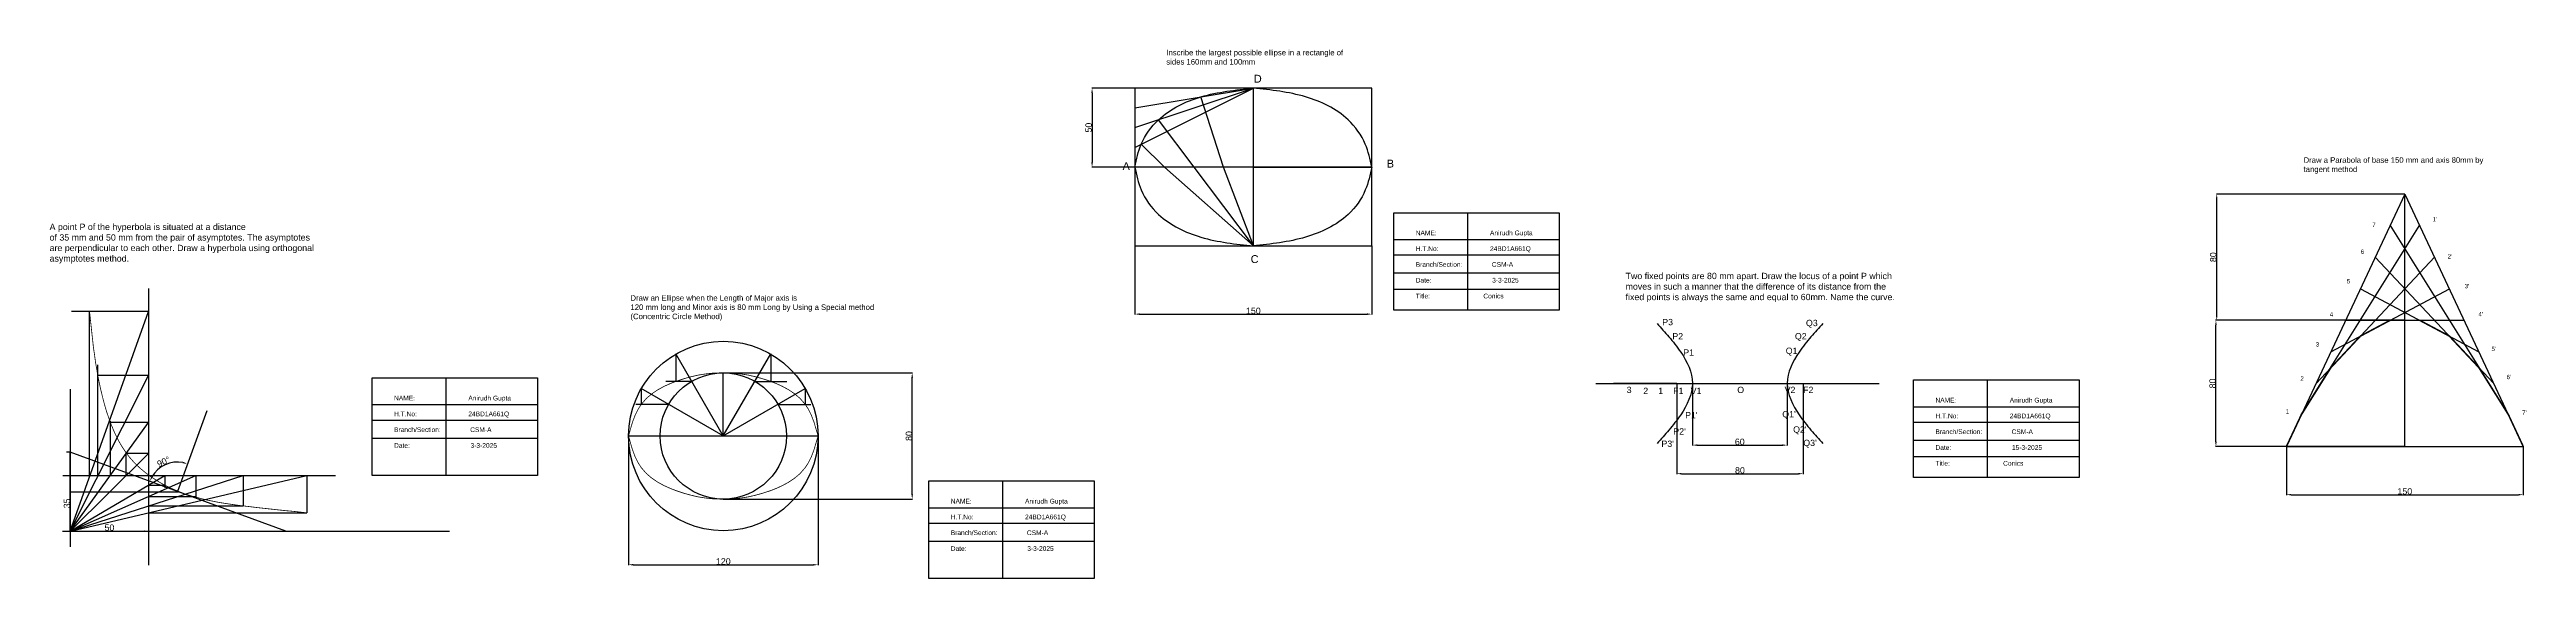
# Model space of a CAD drawing. Header units: millimetres. Extents: x 59 to 3156, y 4 to 466.
# Drawn here: x 59 to 1627, y 4 to 339 of the extents above; entities that cross this region are included whole.
import ezdxf

# ---------------------------------------------------------------- set-up
doc = ezdxf.new("R2010")
doc.units = ezdxf.units.MM
doc.header["$MEASUREMENT"] = 0
doc.header["$PDMODE"] = 1
doc.styles.get("Standard").update_dxf_attribs({"font": 'arial.ttf'})
doc.dimstyles.get("Standard").update_dxf_attribs({"dimtxt": 4, "dimasz": 3, "dimexe": 0.18, "dimexo": 0.0625, "dimgap": 0.09, "dimtad": 1, "dimdec": 0, "dimzin": 0, "dimdsep": 46, "dimtxsty": 'Standard', "dimcen": 0.09, "dimclrd": 6, "dimclre": 4, "dimadec": 0, "dimazin": 0, "dimtfac": 1, "dimtdec": 0, "dimtofl": 0, "dimtmove": 0, "dimatfit": 3, "dimfxl": 1, "dimtolj": 1, "dimtzin": 0, "dimarcsym": 1})

# ---------------------------------------------------------------- blocks, each defined once
blk = doc.blocks.new('*D1')
at = {"color": 4, "lineweight": -2, "transparency": 16777216}
for p, q in [((71.8, 33.9), (71.8, 34)), ((121.4, 33.9), (121.4, 34))]:
    blk.add_line(p, q, dxfattribs=at)
at = {"color": 6, "lineweight": -2, "transparency": 16777216}
blk.add_line((74.8, 33.8), (118.4, 33.8), dxfattribs=at)
at = {"color": 6, "transparency": 16777216}
for points in [[(74.8, 34.3), (74.8, 33.3), (71.8, 33.8)], [(118.4, 34.3), (118.4, 33.3), (121.4, 33.8)]]:
    blk.add_solid(points, dxfattribs=at)
at = {"layer": 'Defpoints', "color": 0, "transparency": 16777216}
for p in [(71.8, 33.8), (121.4, 33.8), (121.4, 33.8)]:
    blk.add_point(p, dxfattribs=at)
at = {"color": 0, "transparency": 16777216, "insert": (96.6, 36), "char_height": 4, "attachment_point": 5}
blk.add_mtext('\\A1;50', dxfattribs=at)
blk = doc.blocks.new('*D2')
at = {"color": 6, "lineweight": -2, "transparency": 16777216}
blk.add_line((71.8, 36.8), (71.8, 66), dxfattribs=at)
at = {"color": 4, "lineweight": -2, "transparency": 16777216}
for p, q in [((71.9, 69), (72, 69)), ((71.9, 33.8), (72, 33.8))]:
    blk.add_line(p, q, dxfattribs=at)
at = {"color": 6, "transparency": 16777216}
for points in [[(71.3, 66), (72.3, 66), (71.8, 69)], [(71.3, 36.8), (72.3, 36.8), (71.8, 33.8)]]:
    blk.add_solid(points, dxfattribs=at)
at = {"layer": 'Defpoints', "color": 0, "transparency": 16777216}
for p in [(71.8, 69), (71.8, 69), (71.8, 33.8)]:
    blk.add_point(p, dxfattribs=at)
at = {"color": 0, "transparency": 16777216, "insert": (69.7, 51.4), "char_height": 4, "attachment_point": 5, "rotation": 90}
blk.add_mtext('\\A1;35', dxfattribs=at)
blk = doc.blocks.new('*D3')
at = {"color": 4, "lineweight": -2, "transparency": 16777216}
for p, q in [((425.3, 94), (425.3, 12.3)), ((545.3, 94), (545.3, 12.3))]:
    blk.add_line(p, q, dxfattribs=at)
at = {"color": 6, "lineweight": -2, "transparency": 16777216}
blk.add_line((428.3, 12.5), (542.3, 12.5), dxfattribs=at)
at = {"color": 6, "transparency": 16777216}
for points in [[(428.3, 13), (428.3, 12), (425.3, 12.5)], [(542.3, 13), (542.3, 12), (545.3, 12.5)]]:
    blk.add_solid(points, dxfattribs=at)
at = {"layer": 'Defpoints', "color": 0, "transparency": 16777216}
for p in [(425.3, 94.1), (545.3, 94.1), (545.3, 12.5)]:
    blk.add_point(p, dxfattribs=at)
at = {"color": 0, "transparency": 16777216, "insert": (485.3, 14.6), "char_height": 4, "attachment_point": 5}
blk.add_mtext('\\A1;120', dxfattribs=at)
blk = doc.blocks.new('*D4')
at = {"color": 4, "lineweight": -2, "transparency": 16777216}
for p, q in [((485.3, 134.1), (605.1, 134.1)), ((485.3, 54.1), (605.1, 54.1))]:
    blk.add_line(p, q, dxfattribs=at)
at = {"color": 6, "lineweight": -2, "transparency": 16777216}
blk.add_line((604.9, 57.1), (604.9, 131.1), dxfattribs=at)
at = {"color": 6, "transparency": 16777216}
for points in [[(604.4, 131.1), (605.4, 131.1), (604.9, 134.1)], [(604.4, 57.1), (605.4, 57.1), (604.9, 54.1)]]:
    blk.add_solid(points, dxfattribs=at)
at = {"layer": 'Defpoints', "color": 0, "transparency": 16777216}
for p in [(485.3, 134.1), (604.9, 134.1), (485.3, 54.1)]:
    blk.add_point(p, dxfattribs=at)
at = {"color": 0, "transparency": 16777216, "insert": (602.8, 94.1), "char_height": 4, "attachment_point": 5, "rotation": 90}
blk.add_mtext('\\A1;80', dxfattribs=at)
blk = doc.blocks.new('*D5')
at = {"color": 6, "lineweight": -2, "transparency": 16777216}
blk.add_arc((139.7, 59), 18.6, 79.2454, 150.6289, dxfattribs=at)
at = {"color": 6, "transparency": 16777216}
for points in [[(123.9, 67.9), (123, 68.3), (122.2, 65.4)], [(143.3, 77.7), (143, 76.8), (146.1, 76.4)]]:
    blk.add_solid(points, dxfattribs=at)
at = {"layer": 'Defpoints', "color": 0, "transparency": 16777216}
for p in [(158.4, 110.3), (71.8, 83.8), (136.5, 77.3), (139.8, 59.2), (208.3, 33.8)]:
    blk.add_point(p, dxfattribs=at)
at = {"color": 0, "transparency": 16777216, "insert": (130.9, 77.8), "char_height": 4, "attachment_point": 5, "rotation": 24.9371}
blk.add_mtext('\\A1;90°', dxfattribs=at)
blk = doc.blocks.new('*D12')
at = {"color": 4, "lineweight": -2, "transparency": 16777216}
for p, q in [((1099, 127.4), (1099, 88.1)), ((1158.9, 127.4), (1158.9, 88.1))]:
    blk.add_line(p, q, dxfattribs=at)
at = {"color": 6, "lineweight": -2, "transparency": 16777216}
blk.add_line((1102, 88.3), (1155.9, 88.3), dxfattribs=at)
at = {"color": 6, "transparency": 16777216}
for points in [[(1102, 88.8), (1102, 87.8), (1099, 88.3)], [(1155.9, 88.8), (1155.9, 87.8), (1158.9, 88.3)]]:
    blk.add_solid(points, dxfattribs=at)
at = {"layer": 'Defpoints', "color": 0, "transparency": 16777216}
for p in [(1099, 127.4), (1158.9, 127.4), (1158.9, 88.3)]:
    blk.add_point(p, dxfattribs=at)
at = {"color": 0, "transparency": 16777216, "insert": (1128.9, 90.4), "char_height": 4, "attachment_point": 5}
blk.add_mtext('\\A1;60', dxfattribs=at)
blk = doc.blocks.new('*D13')
at = {"color": 4, "lineweight": -2, "transparency": 16777216}
for p, q in [((1089, 127.4), (1089, 70)), ((1169, 127.4), (1169, 70))]:
    blk.add_line(p, q, dxfattribs=at)
at = {"color": 6, "lineweight": -2, "transparency": 16777216}
blk.add_line((1092, 70.2), (1166, 70.2), dxfattribs=at)
at = {"color": 6, "transparency": 16777216}
for points in [[(1092, 70.7), (1092, 69.7), (1089, 70.2)], [(1166, 70.7), (1166, 69.7), (1169, 70.2)]]:
    blk.add_solid(points, dxfattribs=at)
at = {"layer": 'Defpoints', "color": 0, "transparency": 16777216}
for p in [(1089, 127.4), (1169, 127.4), (1169, 70.2)]:
    blk.add_point(p, dxfattribs=at)
at = {"color": 0, "transparency": 16777216, "insert": (1129, 72.3), "char_height": 4, "attachment_point": 5}
blk.add_mtext('\\A1;80', dxfattribs=at)
blk = doc.blocks.new('*D17')
at = {"color": 4, "lineweight": -2, "transparency": 16777216}
for p, q in [((1475, 87.4), (1475, 56.7)), ((1625, 87.4), (1625, 56.7))]:
    blk.add_line(p, q, dxfattribs=at)
at = {"color": 6, "lineweight": -2, "transparency": 16777216}
blk.add_line((1478, 56.9), (1622, 56.9), dxfattribs=at)
at = {"color": 6, "transparency": 16777216}
for points in [[(1478, 57.4), (1478, 56.4), (1475, 56.9)], [(1622, 57.4), (1622, 56.4), (1625, 56.9)]]:
    blk.add_solid(points, dxfattribs=at)
at = {"layer": 'Defpoints', "color": 0, "transparency": 16777216}
for p in [(1475, 87.4), (1625, 87.4), (1625, 56.9)]:
    blk.add_point(p, dxfattribs=at)
at = {"color": 0, "transparency": 16777216, "insert": (1550, 59), "char_height": 4, "attachment_point": 5}
blk.add_mtext('\\A1;150', dxfattribs=at)
blk = doc.blocks.new('*D18')
at = {"color": 4, "lineweight": -2, "transparency": 16777216}
for p, q in [((1550, 167.4), (1430.2, 167.4)), ((1550, 87.4), (1430.2, 87.4))]:
    blk.add_line(p, q, dxfattribs=at)
at = {"color": 6, "lineweight": -2, "transparency": 16777216}
blk.add_line((1430.4, 90.4), (1430.4, 164.4), dxfattribs=at)
at = {"color": 6, "transparency": 16777216}
for points in [[(1429.9, 164.4), (1430.9, 164.4), (1430.4, 167.4)], [(1429.9, 90.4), (1430.9, 90.4), (1430.4, 87.4)]]:
    blk.add_solid(points, dxfattribs=at)
at = {"layer": 'Defpoints', "color": 0, "transparency": 16777216}
for p in [(1430.4, 167.4), (1550, 167.4), (1550, 87.4)]:
    blk.add_point(p, dxfattribs=at)
at = {"color": 0, "transparency": 16777216, "insert": (1428.3, 127.4), "char_height": 4, "attachment_point": 5, "rotation": 90}
blk.add_mtext('\\A1;80', dxfattribs=at)
blk = doc.blocks.new('*D19')
at = {"color": 4, "lineweight": -2, "transparency": 16777216}
for p, q in [((1550, 247.4), (1430.7, 247.4)), ((1550, 167.4), (1430.7, 167.4))]:
    blk.add_line(p, q, dxfattribs=at)
at = {"color": 6, "lineweight": -2, "transparency": 16777216}
blk.add_line((1430.9, 170.4), (1430.9, 244.4), dxfattribs=at)
at = {"color": 6, "transparency": 16777216}
for points in [[(1430.4, 244.4), (1431.4, 244.4), (1430.9, 247.4)], [(1430.4, 170.4), (1431.4, 170.4), (1430.9, 167.4)]]:
    blk.add_solid(points, dxfattribs=at)
at = {"layer": 'Defpoints', "color": 0, "transparency": 16777216}
for p in [(1430.9, 247.4), (1550, 247.4), (1550, 167.4)]:
    blk.add_point(p, dxfattribs=at)
at = {"color": 0, "transparency": 16777216, "insert": (1428.7, 207.4), "char_height": 4, "attachment_point": 5, "rotation": 90}
blk.add_mtext('\\A1;80', dxfattribs=at)
blk = doc.blocks.new('*D60')
at = {"color": 4, "lineweight": -2, "transparency": 16777216}
for p, q in [((745.9, 214.5), (745.9, 171.1)), ((895.9, 214.5), (895.9, 171.1))]:
    blk.add_line(p, q, dxfattribs=at)
at = {"color": 6, "lineweight": -2, "transparency": 16777216}
blk.add_line((748.9, 171.3), (892.9, 171.3), dxfattribs=at)
at = {"color": 6, "transparency": 16777216}
for points in [[(748.9, 171.8), (748.9, 170.8), (745.9, 171.3)], [(892.9, 171.8), (892.9, 170.8), (895.9, 171.3)]]:
    blk.add_solid(points, dxfattribs=at)
at = {"layer": 'Defpoints', "color": 0, "transparency": 16777216}
for p in [(745.9, 214.5), (895.9, 214.5), (895.9, 171.3)]:
    blk.add_point(p, dxfattribs=at)
at = {"color": 0, "transparency": 16777216, "insert": (820.9, 173.4), "char_height": 4, "attachment_point": 5}
blk.add_mtext('\\A1;150', dxfattribs=at)
blk = doc.blocks.new('*D61')
at = {"color": 4, "lineweight": -2, "transparency": 16777216}
for p, q in [((745.8, 314.5), (718.6, 314.5)), ((745.8, 264.5), (718.6, 264.5))]:
    blk.add_line(p, q, dxfattribs=at)
at = {"color": 6, "lineweight": -2, "transparency": 16777216}
blk.add_line((718.8, 311.5), (718.8, 267.5), dxfattribs=at)
at = {"color": 6, "transparency": 16777216}
for points in [[(718.3, 311.5), (719.3, 311.5), (718.8, 314.5)], [(718.3, 267.5), (719.3, 267.5), (718.8, 264.5)]]:
    blk.add_solid(points, dxfattribs=at)
at = {"layer": 'Defpoints', "color": 0, "transparency": 16777216}
for p in [(745.9, 314.5), (718.8, 264.5), (745.9, 264.5)]:
    blk.add_point(p, dxfattribs=at)
at = {"color": 0, "transparency": 16777216, "insert": (716.6, 289.5), "char_height": 4, "attachment_point": 5, "rotation": 90}
blk.add_mtext('\\A1;50', dxfattribs=at)

msp = doc.modelspace()

# ---------------------------------------------------------------- linework, layer by layer
for p, q in [((895.9, 314.5), (745.9, 314.5)), ((745.9, 314.5), (745.9, 214.5)), ((745.9, 314.5), (745.9, 264.5)), ((745.9, 302), (820.9, 314.5)), ((745.9, 289.5), (820.9, 314.5)), ((745.9, 277), (820.9, 314.5)), ((820.9, 214.5), (820.9, 314.5)), ((895.9, 214.5), (895.9, 314.5)), ((802.1, 264.5), (787.7, 309)), ((783.4, 264.5), (760.9, 294.5)), ((764.6, 264.5), (749.9, 279)), ((895.9, 264.5), (745.9, 264.5)), ((820.9, 264.5), (745.9, 264.5)), ((745.9, 264.5), (745.9, 214.5)), ((820.9, 214.5), (764.6, 264.5)), ((820.9, 214.5), (783.4, 264.5)), ((820.9, 214.5), (802.1, 264.5)), ((820.9, 264.5), (895.9, 264.5)), ((956.5, 235.6), (956.5, 173.8)), ((1550, 247.4), (1475, 87.4)), ((1550, 247.4), (1625, 87.4)), ((1540.7, 227.4), (1615.7, 107.4)), ((745.9, 214.5), (895.9, 214.5)), ((909.8, 218.6), (1014.6, 218.6)), ((909.8, 208.8), (1014.6, 208.8)), ((1493.8, 127.4), (1568.8, 207.4)), ((1531.3, 207.4), (1606.3, 127.4)), ((909.8, 197.5), (1014.6, 197.5)), ((71.8, 33.8), (121.4, 172.9)), ((121.4, 172.9), (72.5, 172.9)), ((84, 69), (84, 172.9)), ((121.4, 187.5), (121.4, 12.3)), ((909.8, 187.1), (1014.6, 187.1)), ((1503.2, 147.4), (1578.2, 187.4)), ((1521.9, 187.4), (1596.9, 147.4)), ((1512.5, 167.4), (1587.5, 167.4)), ((1550, 87.4), (1550, 167.4)), ((485.3, 94.1), (455.3, 146.1)), ((455.3, 146.1), (455.3, 128.7)), ((485.3, 94.1), (515.3, 146.1)), ((515.3, 146.1), (515.3, 128.7)), ((71.8, 33.8), (121.4, 132.5)), ((89.2, 69), (89.2, 139.1)), ((121.4, 132.5), (89.2, 132.5)), ((309.5, 130.9), (309.5, 69.1)), ((465.3, 128.7), (448.8, 128.7)), ((485.3, 94.1), (485.3, 134.1)), ((505.3, 128.7), (525.5, 128.7)), ((1037.7, 127.4), (1217.1, 127.4)), ((1089, 127.4), (1049, 127.4)), ((1089, 127.4), (1169, 127.4)), ((1099, 127.4), (1159, 127.4)), ((1169, 127.4), (1209, 127.4)), ((1285.5, 129.6), (1285.5, 67.8)), ((71.8, 123.8), (71.8, 23.8)), ((139.8, 59.2), (158.4, 110.3)), ((262.9, 114), (367.7, 114)), ((450.6, 114.1), (430, 114.1)), ((485.3, 94.1), (433.3, 124.1)), ((433.3, 124.1), (433.3, 114.1)), ((485.3, 94.1), (537.2, 124.1)), ((519.9, 114.1), (540.8, 114.1)), ((537.2, 124.1), (537.2, 114.1)), ((1238.9, 112.6), (1343.7, 112.6)), ((71.8, 33.8), (121.4, 102.7)), ((97.2, 69), (97.2, 103.4)), ((121.4, 102.7), (97.2, 102.7)), ((262.9, 104.1), (367.7, 104.1)), ((425.3, 94.1), (545.3, 94.1)), ((1238.9, 102.8), (1343.7, 102.8)), ((71.8, 83.8), (69.5, 83.8)), ((71.8, 58.8), (71.8, 83.8)), ((208.3, 33.8), (71.8, 83.8)), ((71.8, 33.8), (121.4, 82.9)), ((107.2, 69), (107.2, 83.4)), ((121.4, 82.9), (107.2, 82.9)), ((262.9, 92.8), (367.7, 92.8)), ((1238.9, 91.5), (1343.7, 91.5)), ((1238.9, 81.1), (1343.7, 81.1)), ((1475, 87.4), (1625, 87.4)), ((67, 69), (239.8, 69)), ((71.8, 33.8), (131.7, 69)), ((71.8, 33.8), (151.4, 69)), ((71.8, 33.8), (181.2, 69)), ((72, 33.8), (221.6, 69)), ((121.4, 63), (131.6, 62.9)), ((131.7, 69), (131.6, 61.2)), ((151.4, 69), (151.4, 55.3)), ((181.2, 69), (181.2, 49.8)), ((221.6, 69), (221.6, 45.4)), ((662, 65.6), (662, 3.8)), ((71.8, 33.8), (71.8, 58.8)), ((71.8, 58.8), (140.4, 58.8)), ((121.4, 55.7), (151.4, 55.7)), ((121.4, 49.8), (181.2, 49.8)), ((615.4, 48.6), (720.2, 48.6)), ((66.9, 33.8), (311.9, 33.8)), ((121.4, 45.4), (221.6, 45.4)), ((615.4, 38.8), (720.2, 38.8)), ((615.4, 27.5), (720.2, 27.5))]:
    msp.add_line(p, q)
at = {"color": 4}
msp.add_line((1550, 167.4), (1550, 247.4), dxfattribs=at)
for points in [[(909.8, 235.6), (1014.6, 235.6), (1014.6, 173.8), (909.8, 173.8)], [(262.9, 130.9), (367.7, 130.9), (367.7, 69.1), (262.9, 69.1)], [(1238.9, 129.6), (1343.7, 129.6), (1343.7, 67.8), (1238.9, 67.8)], [(615.4, 65.6), (720.2, 65.6), (720.2, 3.8), (615.4, 3.8)]]:
    msp.add_lwpolyline(points, close=True)
msp.add_lwpolyline([(1484.4, 107.4), (1559.4, 227.4)])
for points, const_width in [([(84, 172.9), (84.5, 168.3), (85, 163.7), (85.5, 159.1), (86, 154.5), (86.5, 149.9), (87.2, 145.3), (87.8, 140.7), (88.6, 136.2), (89.2, 132.5), (90.3, 127.1), (91.3, 122.6), (92.4, 118.1), (93.6, 113.6), (94.9, 109.2), (97.2, 102.7), (98.1, 100.4), (99.9, 96.1), (101.9, 92), (104.2, 87.9), (107.2, 83.4), (109.5, 80.4), (112.6, 76.9), (116, 73.7), (119.6, 70.7), (123.4, 67.9), (127.3, 65.4), (131.6, 62.9), (135.5, 61), (139.8, 59.2), (144.1, 57.5), (148.5, 56.1), (151.4, 55.3), (157.4, 53.7), (162, 52.8), (166.5, 51.9), (171.1, 51.2), (175.7, 50.5), (181.2, 49.8), (184.9, 49.4), (189.5, 48.8), (194.1, 48.3), (198.7, 47.8), (203.3, 47.3), (207.9, 46.8), (212.5, 46.4), (217, 45.9), (221.6, 45.4)], 0.5), ([(1475, 87.4), (1484.4, 107.4), (1503.2, 137.4), (1521.9, 157.4), (1540.7, 167.4), (1559.4, 167.4), (1578.2, 157.4), (1596.9, 137.4), (1615.7, 107.4), (1625, 87.4)], 1), ([(425.3, 94.1), (426.5, 98.5), (427.8, 102.9), (429.4, 107.1), (431.3, 111), (433.3, 114.1), (436.6, 117.9), (440, 120.8), (443.7, 123.3), (447.7, 125.5), (451.9, 127.4), (455.3, 128.7), (460.7, 130.5), (465.1, 131.7), (469.5, 132.7), (474, 133.4), (478.5, 133.9), (483, 134.1), (487.5, 134.1), (492, 133.9), (496.5, 133.4), (501, 132.7), (505.4, 131.7), (509.8, 130.5), (515.3, 128.7), (518.6, 127.4), (522.8, 125.5), (526.8, 123.3), (530.5, 120.8), (533.9, 117.9), (537.2, 114.1), (539.2, 111), (541.1, 107.1), (542.7, 102.9), (544, 98.5), (545.3, 94.1)], 0.5), ([(425.3, 94.1), (426.5, 89.7), (427.8, 85.3), (429.4, 81.1), (431.3, 77.2), (433.3, 74.1), (436.6, 70.3), (440, 67.4), (443.7, 64.9), (447.7, 62.7), (451.9, 60.8), (455.3, 59.5), (460.7, 57.7), (465.1, 56.5), (469.5, 55.5), (474, 54.8), (478.5, 54.3), (483, 54.1), (487.5, 54.1), (492, 54.3), (496.5, 54.8), (501, 55.5), (505.4, 56.5), (509.8, 57.7), (515.3, 59.5), (518.6, 60.8), (522.8, 62.7), (526.8, 64.9), (530.5, 67.4), (533.9, 70.3), (537.2, 74.1), (539.2, 77.2), (541.1, 81.1), (542.7, 85.3), (544, 89.7), (545.3, 94.1)], 0.5)]:
    msp.add_lwpolyline(points, dxfattribs=dict(const_width=const_width))
for radius in [60, 40]:
    msp.add_circle((485.3, 94.1), radius)
for points in [[(745.9, 264.5), (749.9, 279), (760.9, 294.5), (787.7, 309), (820.9, 314.5)], [(895.9, 264.5), (891.8, 279), (880.9, 294.5), (854, 309), (820.9, 314.5)], [(745.9, 264.5), (749.9, 250), (760.9, 234.5), (787.7, 220.1), (820.9, 214.5)], [(895.9, 264.5), (891.8, 250), (880.9, 234.5), (854, 220.1), (820.9, 214.5)], [(1076.5, 165.4), (1084, 157), (1091.5, 147.3), (1099, 127.4), (1091.5, 107.6), (1084, 97.8), (1076.5, 89.4)], [(1181.5, 165.4), (1174, 157), (1166.5, 147.3), (1158.9, 127.4), (1166.5, 107.6), (1174, 97.8), (1181.5, 89.4)]]:
    msp.add_spline(points, degree=3)
for p in [(1550, 247.4), (1540.7, 227.4), (1559.4, 227.4), (1531.3, 207.4), (1568.8, 207.4), (121.4, 172.9), (1521.9, 187.4), (1578.2, 187.4), (745.9, 164.1), (1076.5, 165.4), (1084, 157), (1174, 157), (1181.5, 165.4), (1512.5, 167.4), (1587.5, 167.4), (455.3, 146.1), (485.3, 154.1), (515.3, 146.1), (745.9, 151.6), (1091.5, 147.3), (1166.5, 147.3), (1503.2, 147.4), (1596.9, 147.4), (121.4, 132.5), (465.3, 128.7), (485.3, 134.1), (505.3, 128.7), (745.9, 139.1), (764.6, 126.6), (783.4, 126.6), (802.1, 126.6), (895.9, 126.6), (1059, 127.4), (1069, 127.4), (1079, 127.4), (1089, 127.4), (1099, 127.4), (1129, 127.4), (1159, 127.4), (1169, 127.4), (1179, 127.4), (1189, 127.4), (1199, 127.4), (1493.8, 127.4), (1606.3, 127.4), (433.3, 124.1), (450.6, 114.1), (519.9, 114.1), (537.2, 124.1), (745.9, 114.1), (121.4, 102.7), (425.3, 94.1), (445.3, 94.1), (485.3, 94.1), (525.3, 94.1), (545.3, 94.1), (745.9, 101.6), (1084, 97.8), (1091.5, 107.6), (1166.5, 107.6), (1174, 97.8), (1484.4, 107.4), (1615.7, 107.4), (121.4, 82.9), (745.9, 89.1), (1076.5, 89.4), (1181.5, 89.4), (1550, 87.4), (84.1, 69), (89.2, 69), (97.2, 69), (107.2, 69), (121.4, 63), (131.7, 69), (151.4, 69), (181.2, 69), (221.6, 69), (433.3, 64.1), (450.6, 74.1), (519.9, 74.1), (537.2, 64.1), (820.9, 76.6), (121.4, 55.8), (121.4, 49.8), (465.3, 59.5), (485.3, 54.1), (505.3, 59.5), (121.4, 45.4), (455.3, 42.1), (485.3, 34.1), (515.3, 42.1)]:
    msp.add_point(p)

# ---------------------------------------------------------------- texts
for s, height, p in [('D', 4.97, (821.2, 318)), ('A', 4.97, (738.1, 262.6)), ('B', 4.97, (905.4, 264.2)), ('7', 2.75, (1529.4, 226.6)), ("1'", 2.75, (1567.6, 230.1)), ('C', 4.97, (819.2, 203.7)), ('6', 2.75, (1522.1, 209.5)), ("2'", 2.75, (1577.1, 206.5)), ('5', 2.75, (1513.2, 190.8)), ("3'", 2.75, (1587.9, 187.7)), ("4'", 2.75, (1596.6, 169.9)), ('P3', 4, (1079.8, 164.3)), ('P2', 4, (1086.2, 155.3)), ('Q2', 4, (1163.8, 155.3)), ('Q3', 4, (1170.8, 163.7)), ('4', 2.75, (1502.5, 169.8)), ('P1', 4, (1093.1, 145)), ('Q1', 4, (1158, 146.1)), ('3', 2.75, (1493.6, 150.8)), ("5'", 2.75, (1604.9, 147.9)), ('2', 2.75, (1483.9, 129.1)), ("6'", 2.75, (1614.4, 130.1)), ('3', 4, (1057.3, 121.3)), ('2', 4, (1067.8, 120.7)), ('1', 4, (1077.3, 120.7)), ('F1', 4, (1086.7, 120.7)), ('V1', 4, (1097.8, 120.7)), ('O', 4, (1127.3, 121.3)), ("Q1'", 4, (1155.8, 105.9)), ('V2', 4, (1157.3, 121.3)), ('F2', 4, (1169, 121.3)), ('1', 2.75, (1474.6, 108.3)), ("7'", 2.75, (1624.3, 107.5)), ("P2'", 4, (1086.8, 95)), ("P1'", 4, (1094.3, 105.3)), ("Q2'", 4, (1162.7, 96.2)), ("P3'", 4, (1079.3, 87.2)), ("Q3'", 4, (1169.1, 87.7))]:
    msp.add_text(s, height=height).set_placement(p)
at = {"attachment_point": 1}
for s, insert, char_height, width in [('Inscribe the largest possible ellipse in a rectangle of \\Psides 160mm and 100mm \\P', (765.8, 338.8), 3.5, 117.277), ('Draw a Parabola of base 150 mm and axis 80mm by \\Ptangent method', (1485.9, 270.7), 3.5, 119.124), ('A point P of the hyperbola is situated at a distance \\Pof 35 mm and 50 mm from the pair of asymptotes. The asymptotes \\Pare perpendicular to each other. Draw a hyperbola using orthogonal \\Pasymptotes method.', (58.7, 228.6), 4, 175.182), ('Draw an Ellipse when the Length of Major axis is \\P120 mm long and Minor axis is 80 mm Long by Using a Special method \\P(Concentric Circle Method)', (426.5, 183.3), 3.5, 161.156)]:
    msp.add_mtext(s, dxfattribs=dict(at, insert=insert, char_height=char_height, width=width))
for s, width, gutter_width, insert, char_height in [('NAME:                             Anirudh Gupta\\P\\PH.T.No:                            24BD1A661Q\\P\\PBranch/Section:                CSM-A\\P\\PDate:                                 3-3-2025\\P\\PTitle:                             Conics', 90.919, 15, (923.7, 224.3), 3), ('Two fixed points are 80 mm apart. Draw the locus of a point P which moves in such a manner that the difference of its distance from the fixed points is always the same and equal to 60mm. Name the curve.', 177.688, 20, (1056.6, 197.5), 4), ('NAME:                             Anirudh Gupta\\P\\PH.T.No:                            24BD1A661Q\\P\\PBranch/Section:                CSM-A\\P\\PDate:                                 3-3-2025', 90.919, 15, (276.8, 119.6), 3), ('NAME:                             Anirudh Gupta\\P\\PH.T.No:                            24BD1A661Q\\P\\PBranch/Section:                CSM-A\\P\\PDate:                                 15-3-2025\\P\\PTitle:                             Conics', 90.919, 15, (1252.8, 118.3), 3), ('NAME:                             Anirudh Gupta\\P\\PH.T.No:                            24BD1A661Q\\P\\PBranch/Section:                CSM-A\\P\\PDate:                                 3-3-2025', 90.919, 15, (629.3, 54.3), 3)]:
    msp.add_mtext_dynamic_manual_height_columns(s, width=width, gutter_width=gutter_width, heights=[0], dxfattribs=dict(at, insert=insert, char_height=char_height))

# ---------------------------------------------------------------- dimensions: what is measured, and where the dimension line sits
for base, p1, p2, picture, middle in [((718.8, 264.5), (745.9, 314.5), (745.9, 264.5), '*D61', (716.6, 289.5)), ((1430.9, 247.4), (1550, 167.4), (1550, 247.4), '*D19', (1428.7, 207.4)), ((1430.4, 167.4), (1550, 87.4), (1550, 167.4), '*D18', (1428.3, 127.4)), ((604.9, 134.1), (485.3, 54.1), (485.3, 134.1), '*D4', (602.8, 94.1)), ((71.8, 69), (71.8, 33.8), (71.8, 69), '*D2', (69.7, 51.4))]:
    dim = msp.add_linear_dim(base=base, p1=p1, p2=p2, angle=90, dimstyle='Standard')
    dim.commit()
    dim.dimension.update_dxf_attribs({"geometry": picture, "text_midpoint": middle})
for base, p1, p2, picture, middle in [((895.9, 171.3), (745.9, 214.5), (895.9, 214.5), '*D60', (820.9, 173.4)), ((1169, 70.2), (1089, 127.4), (1169, 127.4), '*D13', (1129, 72.3)), ((1158.9, 88.3), (1099, 127.4), (1158.9, 127.4), '*D12', (1128.9, 90.4)), ((1625, 56.9), (1475, 87.4), (1625, 87.4), '*D17', (1550, 59)), ((121.4, 33.8), (71.8, 33.8), (121.4, 33.8), '*D1', (96.6, 36))]:
    dim = msp.add_linear_dim(base=base, p1=p1, p2=p2, dimstyle='Standard')
    dim.commit()
    dim.dimension.update_dxf_attribs({"geometry": picture, "text_midpoint": middle})
dim = msp.add_angular_dim_2l(base=(136.5, 77.3), line1=((139.8, 59.2), (158.4, 110.3)), line2=((208.3, 33.8), (71.8, 83.8)), dimstyle='Standard')
dim.commit()
dim.dimension.update_dxf_attribs({"geometry": '*D5', "text_midpoint": (130.9, 77.8)})
dim = msp.add_aligned_dim(p1=(425.3, 94.1), p2=(545.3, 94.1), distance=-81.6, dimstyle='Standard')
dim.commit()
dim.dimension.update_dxf_attribs({"geometry": '*D3', "text_midpoint": (485.3, 14.6)})

doc.saveas('drawing.dxf')
